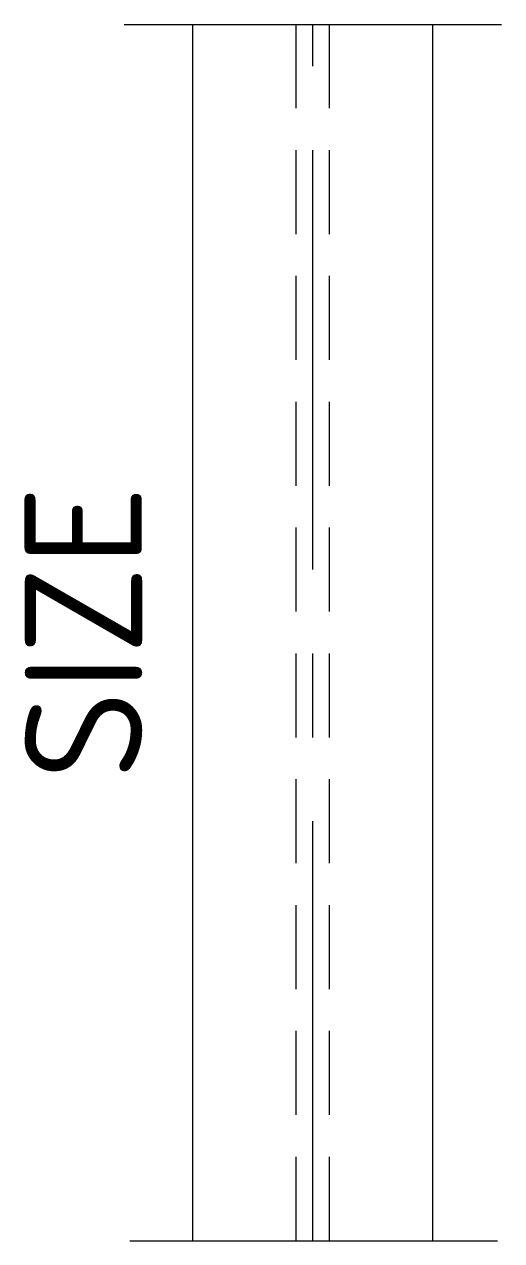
# Model space of a CAD drawing. Extents: x 2203 to 2217.2, y 596 to 632.2.
import ezdxf
from ezdxf.enums import TextEntityAlignment as Align

# ---------------------------------------------------------------- set-up
doc = ezdxf.new("R2010")
doc.units = 0
doc.header["$LTSCALE"] = 10
doc.linetypes.add('CENTER', pattern=[2, 1.25, -0.25, 0.25, -0.25])
doc.linetypes.add('HIDDEN', pattern=[0.375, 0.25, -0.125])
doc.layers.get('0').update_dxf_attribs({"linetype": 'CONTINUOUS'})
doc.layers.add('CEN', color=7, linetype='CENTER')
doc.layers.add('TXT', color=7, linetype='CONTINUOUS')
doc.styles.add('ISO3098B', font='ISO3098B.SHX')

msp = doc.modelspace()

# ---------------------------------------------------------------- linework, layer by layer
at = {"color": 7}
for p, q in [((2205.931, 632.216), (2217.181, 632.216)), ((2206.106, 595.966), (2217.056, 595.966))]:
    msp.add_line(p, q, dxfattribs=at)
for p, q in [((2207.981, 595.966), (2207.981, 632.216)), ((2215.131, 595.966), (2215.131, 632.216))]:
    msp.add_line(p, q)
at = {"color": 7, "linetype": 'HIDDEN'}
for p, q in [((2211.056, 595.966), (2211.056, 632.216)), ((2212.056, 595.966), (2212.056, 632.216))]:
    msp.add_line(p, q, dxfattribs=at)
at = {"layer": 'CEN', "linetype": 'CENTER'}
msp.add_line((2211.556, 595.966), (2211.556, 632.216), dxfattribs=at)

# ---------------------------------------------------------------- texts
at = {"layer": 'TXT', "color": 2, "style": 'ISO3098B'}
msp.add_attdef('SIZE', text='', height=3.5, rotation=90, dxfattribs=at).set_placement((2204.723, 614.091), align=Align.MIDDLE_CENTER)

doc.saveas('drawing.dxf')
